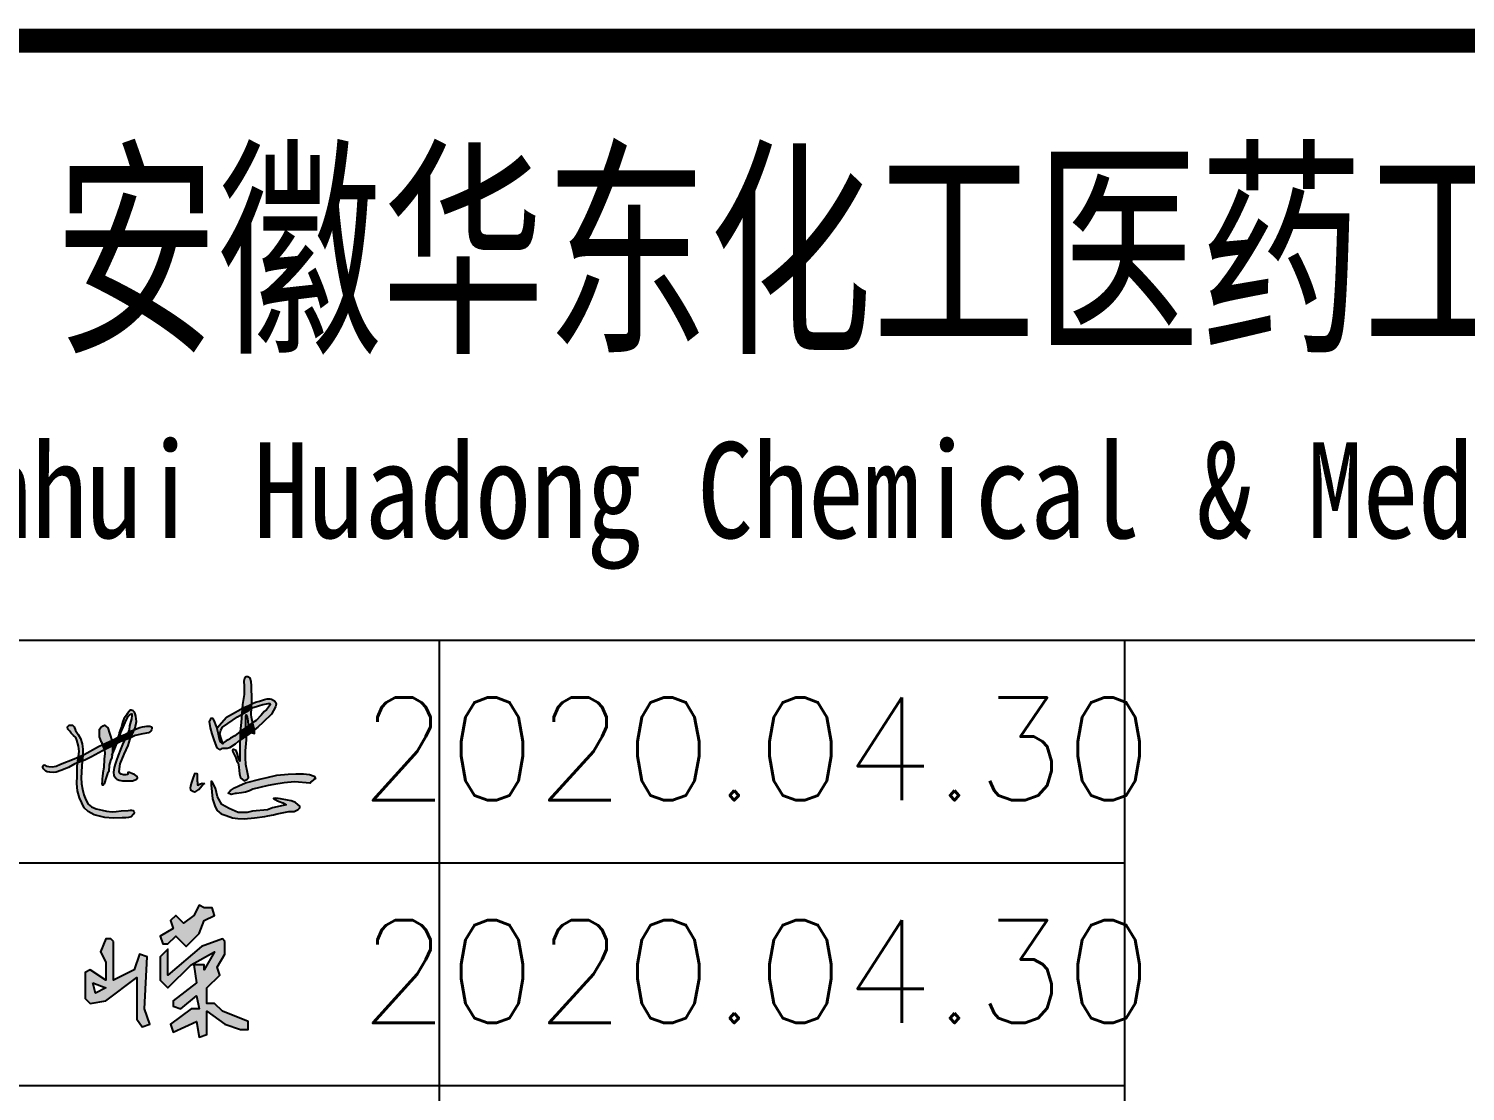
# Model space of a CAD drawing. Header units: millimetres. Extents: x 866561 to 877878, y 40199 to 44891.
# Drawn here: x 876717.01 to 876758.94, y 40247.47 to 40278.49 of the extents above; entities that cross this region are included whole.
import ezdxf
from ezdxf.enums import TextEntityAlignment as Align

# ---------------------------------------------------------------- set-up
doc = ezdxf.new("R2010")
doc.units = ezdxf.units.MM
doc.header["$LTSCALE"] = 1000
doc.header["$MEASUREMENT"] = 0
doc.layers.add('HATCH', color=8, linetype='Continuous')
doc.styles.add('ECEC_TQ', font='txt_l.shx', dxfattribs={"bigfont": 'hztxt_l.shx'})
doc.styles.add('ECEC_TQ_S', font='')
doc.styles.get('ECEC_TQ_S').set_extended_font_data('SimSun')

msp = doc.modelspace()

# ---------------------------------------------------------------- hatches: boundary and pattern name
at = {"linetype": 'Continuous'}
h = msp.add_hatch(color=256, dxfattribs=at)
h.paths.add_polyline_path([(876720.167, 40250.79), (876720.167, 40249.58), (876720.318, 40249.353), (876720.545, 40249.429), (876720.393, 40249.883), (876720.469, 40251.395), (876720.242, 40251.471), (876720.091, 40251.017), (876719.486, 40250.715), (876719.486, 40251.849), (876719.41, 40251.925), (876719.259, 40251.925), (876719.108, 40251.546), (876719.259, 40251.244), (876719.259, 40250.715), (876718.805, 40251.017), (876718.654, 40250.941), (876718.654, 40250.185), (876718.805, 40250.034), (876719.259, 40250.11)])
h.paths.add_polyline_path([(876719.259, 40250.488), (876718.957, 40250.336), (876718.881, 40250.639)], flags=16)
h.paths.add_polyline_path([(876721.982, 40252.076), (876722.133, 40252.454), (876722.435, 40252.605), (876722.36, 40252.832), (876722.133, 40252.832), (876721.982, 40252.908), (876721.83, 40252.605), (876721.528, 40252.378), (876721.301, 40252.605), (876721.15, 40252.454), (876721.225, 40252.227), (876720.847, 40252), (876720.923, 40251.773), (876721.074, 40251.773), (876721.301, 40252), (876721.603, 40251.698)])
h.paths.add_polyline_path([(876722.738, 40251.471), (876722.738, 40251.849), (876722.662, 40251.925), (876722.057, 40251.698), (876721.074, 40250.866), (876721.074, 40251.622), (876720.847, 40251.395), (876720.847, 40250.715), (876721.074, 40250.488), (876721.755, 40251.168), (876722.435, 40251.546), (876722.133, 40251.017), (876722.133, 40251.168), (876721.83, 40251.168), (876721.906, 40250.639), (876721.225, 40250.11), (876721.225, 40249.958), (876721.452, 40249.883), (876721.906, 40250.261), (876721.982, 40249.883), (876721.755, 40249.883), (876721.15, 40249.429), (876721.225, 40249.202), (876721.906, 40249.505), (876721.982, 40249.051), (876722.208, 40249.126), (876722.208, 40249.807), (876722.738, 40249.429), (876723.192, 40249.278), (876723.418, 40249.278), (876723.418, 40249.505), (876722.662, 40249.807), (876722.435, 40250.034), (876722.208, 40250.034), (876722.208, 40250.488), (876722.587, 40250.866), (876722.511, 40251.093)])
at = {"layer": 'HATCH'}
for points in [[(876723.513, 40259.307), (876723.502, 40259.437), (876723.47, 40259.528), (876723.407, 40259.57), (876723.348, 40259.57), (876723.306, 40259.524), (876723.288, 40259.447), (876723.295, 40259.296), (876723.302, 40259.055), (876723.253, 40258.764), (876723.245, 40258.653), (876723.291, 40258.68), (876723.436, 40258.738), (876723.514, 40258.776), (876723.52, 40258.893)], [(876723.514, 40258.776), (876723.436, 40258.738), (876723.291, 40258.68), (876723.245, 40258.653), (876723.232, 40258.476), (876723.444, 40258.598), (876723.507, 40258.639)], [(876724.227, 40258.824), (876724.188, 40258.866), (876724.1, 40258.923), (876724.048, 40258.929), (876723.971, 40258.926), (876723.89, 40258.904), (876723.744, 40258.86), (876723.63, 40258.828), (876723.541, 40258.789), (876723.514, 40258.776), (876723.507, 40258.639), (876723.56, 40258.674), (876723.716, 40258.727), (876723.842, 40258.761), (876723.95, 40258.783), (876723.996, 40258.791), (876724.045, 40258.79), (876724.062, 40258.765), (876723.951, 40258.605), (876723.884, 40258.555), (876723.797, 40258.451), (876723.648, 40258.294), (876723.548, 40258.234), (876723.562, 40258.163), (876723.6, 40258.025), (876723.695, 40258.102), (876723.853, 40258.248), (876724.094, 40258.477), (876724.217, 40258.699), (876724.234, 40258.769)], [(876719.791, 40258.165), (876719.863, 40258.325), (876719.913, 40258.416), (876719.949, 40258.447), (876719.99, 40258.482), (876720.015, 40258.487), (876720.023, 40258.439), (876720.005, 40258.345), (876719.952, 40258.138), (876719.939, 40258.023), (876719.909, 40257.936), (876719.922, 40257.943), (876719.992, 40257.983), (876720.09, 40258.025), (876720.113, 40258.078), (876720.151, 40258.263), (876720.135, 40258.419), (876720.116, 40258.491), (876720.099, 40258.535), (876720.081, 40258.561), (876720.061, 40258.575), (876719.999, 40258.593), (876719.969, 40258.593), (876719.892, 40258.504), (876719.86, 40258.456), (876719.826, 40258.403), (876719.789, 40258.345), (876719.747, 40258.237), (876719.718, 40258.108), (876719.675, 40258.013), (876719.645, 40257.938), (876719.64, 40257.881), (876719.607, 40257.801), (876719.636, 40257.817), (876719.654, 40257.824), (876719.698, 40257.946)], [(876722.491, 40258.1), (876722.475, 40258.139), (876722.419, 40258.275), (876722.384, 40258.345), (876722.376, 40258.367), (876722.333, 40258.36), (876722.316, 40258.329), (876722.275, 40258.27), (876722.307, 40258.083), (876722.35, 40257.902), (876722.422, 40257.703), (876722.503, 40257.501), (876722.589, 40257.443), (876722.631, 40257.469), (876722.668, 40257.474), (876722.693, 40257.476), (876722.744, 40257.476), (876722.798, 40257.477), (876722.87, 40257.497), (876723.031, 40257.602), (876723.124, 40257.679), (876723.178, 40257.715), (876723.179, 40257.973), (876723.021, 40257.851), (876722.902, 40257.777), (876722.832, 40257.734), (876722.776, 40257.703), (876722.701, 40257.65), (876722.675, 40257.616), (876722.598, 40257.677), (876722.564, 40257.763), (876722.536, 40257.904)], [(876722.817, 40258.207), (876723.101, 40258.401), (876723.232, 40258.476), (876723.245, 40258.653), (876723.202, 40258.628), (876722.956, 40258.489), (876722.781, 40258.392), (876722.497, 40258.072), (876722.536, 40257.904), (876722.564, 40257.763), (876722.598, 40257.677), (876722.675, 40257.616), (876722.586, 40257.9), (876722.62, 40258.017), (876722.665, 40258.106)], [(876723.507, 40258.639), (876723.444, 40258.598), (876723.232, 40258.476), (876723.214, 40258.237), (876723.179, 40257.973), (876723.352, 40258.09), (876723.349, 40258.203), (876723.344, 40258.385), (876723.346, 40258.418), (876723.361, 40258.464), (876723.389, 40258.4), (876723.402, 40258.289), (876723.404, 40258.259), (876723.41, 40258.186), (876723.426, 40258.144), (876723.548, 40258.234), (876723.516, 40258.394), (876723.499, 40258.472)], [(876718.573, 40257.61), (876718.522, 40257.767), (876718.448, 40257.889), (876718.378, 40258.004), (876718.331, 40258.108), (876718.288, 40258.157), (876718.193, 40258.161), (876718.14, 40258.112), (876718.15, 40258.046), (876718.18, 40258.012), (876718.208, 40257.981), (876718.245, 40257.929), (876718.315, 40257.858), (876718.381, 40257.795), (876718.412, 40257.72), (876718.466, 40257.544), (876718.479, 40257.392), (876718.459, 40257.248), (876718.456, 40257.228), (876718.584, 40257.282), (876718.588, 40257.461)], [(876719.368, 40257.924), (876719.316, 40258.08), (876719.224, 40258.156), (876719.179, 40258.144), (876719.115, 40258.096), (876719.071, 40258.044), (876719.071, 40257.96), (876719.071, 40257.819), (876719.135, 40257.659), (876719.158, 40257.592), (876719.169, 40257.597), (876719.439, 40257.711)], [(876719.867, 40257.815), (876719.909, 40257.936), (876719.819, 40257.887), (876719.654, 40257.824), (876719.62, 40257.726), (876719.577, 40257.618), (876719.696, 40257.686), (876719.817, 40257.729)], [(876720.09, 40258.025), (876719.992, 40257.983), (876719.922, 40257.943), (876719.909, 40257.936), (876719.867, 40257.815), (876719.817, 40257.729), (876719.964, 40257.78), (876719.987, 40257.793)], [(876720.501, 40257.939), (876720.548, 40257.963), (876720.57, 40257.986), (876720.592, 40258.021), (876720.607, 40258.059), (876720.606, 40258.087), (876720.602, 40258.098), (876720.593, 40258.111), (876720.546, 40258.127), (876720.453, 40258.127), (876720.403, 40258.12), (876720.333, 40258.107), (876720.256, 40258.09), (876720.179, 40258.063), (876720.103, 40258.03), (876720.09, 40258.025), (876719.987, 40257.793), (876720.115, 40257.861), (876720.342, 40257.904)], [(876723.352, 40258.09), (876723.179, 40257.973), (876723.178, 40257.715), (876723.36, 40257.84)], [(876723.456, 40258.009), (876723.424, 40258.124), (876723.426, 40258.144), (876723.37, 40258.102), (876723.352, 40258.09), (876723.36, 40257.84), (876723.437, 40257.893), (876723.505, 40257.949)], [(876723.562, 40258.163), (876723.548, 40258.234), (876723.548, 40258.234), (876723.426, 40258.144), (876723.424, 40258.124), (876723.456, 40258.009), (876723.505, 40257.949), (876723.6, 40258.025)], [(876723.6, 40258.025), (876723.505, 40257.949), (876723.604, 40257.918)], [(876719.161, 40257.408), (876719.224, 40257.439), (876719.181, 40257.526), (876719.158, 40257.592), (876719.042, 40257.535), (876718.63, 40257.302), (876718.584, 40257.282), (876718.572, 40257.11), (876718.643, 40257.137), (876718.839, 40257.234)], [(876719.452, 40257.387), (876719.457, 40257.553), (876719.224, 40257.439), (876719.229, 40257.33), (876719.215, 40257.172), (876719.2, 40256.92), (876719.175, 40256.769), (876719.166, 40256.666), (876719.156, 40256.607), (876719.154, 40256.556), (876719.154, 40256.512), (876719.147, 40256.456), (876719.148, 40256.427), (876719.153, 40256.414), (876719.16, 40256.407), (876719.187, 40256.409), (876719.216, 40256.452), (876719.266, 40256.633), (876719.308, 40256.753), (876719.348, 40256.809), (876719.36, 40256.99), (876719.4, 40257.126), (876719.432, 40257.218)], [(876719.459, 40257.649), (876719.439, 40257.711), (876719.169, 40257.597), (876719.158, 40257.592), (876719.181, 40257.526), (876719.224, 40257.439), (876719.457, 40257.553)], [(876719.607, 40257.801), (876719.452, 40257.717), (876719.439, 40257.711), (876719.459, 40257.649), (876719.457, 40257.553), (876719.494, 40257.571), (876719.545, 40257.6)], [(876719.577, 40257.618), (876719.545, 40257.6), (876719.472, 40257.436), (876719.45, 40257.371), (876719.439, 40257.277), (876719.521, 40257.478)], [(876719.911, 40257.57), (876719.975, 40257.765), (876719.987, 40257.793), (876719.964, 40257.78), (876719.817, 40257.729), (876719.769, 40257.646), (876719.691, 40257.447), (876719.62, 40257.278), (876719.576, 40257.142), (876719.541, 40257.054), (876719.502, 40256.927), (876719.486, 40256.785), (876719.495, 40256.69), (876719.562, 40256.604), (876719.582, 40256.579), (876719.651, 40256.552), (876719.75, 40256.534), (876719.816, 40256.533), (876719.924, 40256.533), (876720.042, 40256.537), (876720.113, 40256.56), (876720.148, 40256.576), (876720.177, 40256.596), (876720.183, 40256.627), (876720.175, 40256.664), (876720.093, 40256.721), (876720.043, 40256.739), (876719.95, 40256.774), (876719.899, 40256.782), (876719.899, 40256.743), (876719.896, 40256.719), (876719.844, 40256.706), (876719.775, 40256.708), (876719.706, 40256.727), (876719.668, 40256.757), (876719.652, 40256.808), (876719.676, 40257.027), (876719.794, 40257.313)], [(876719.654, 40257.824), (876719.636, 40257.817), (876719.607, 40257.801), (876719.545, 40257.6), (876719.577, 40257.618), (876719.62, 40257.726)], [(876723.363, 40257.734), (876723.36, 40257.84), (876723.178, 40257.715), (876723.176, 40257.447), (876723.175, 40257.234), (876723.176, 40257.104), (876723.123, 40257.237), (876723.095, 40257.344), (876723.06, 40257.419), (876723.012, 40257.439), (876722.985, 40257.45), (876722.964, 40257.453), (876722.956, 40257.424), (876722.972, 40257.378), (876723.03, 40257.266), (876723.057, 40257.206), (876723.088, 40257.111), (876723.122, 40257.061), (876723.138, 40256.935), (876723.166, 40256.735), (876723.189, 40256.619), (876723.294, 40256.534), (876723.374, 40256.57), (876723.429, 40256.635), (876723.395, 40256.781), (876723.349, 40257.01), (876723.338, 40257.209), (876723.338, 40257.41)], [(876718.353, 40257.028), (876718.433, 40257.058), (876718.456, 40257.228), (876718.335, 40257.177), (876717.933, 40257.022), (876717.808, 40256.963), (876717.691, 40256.942), (876717.599, 40256.951), (876717.538, 40256.967), (876717.472, 40257), (876717.445, 40256.991), (876717.424, 40256.965), (876717.421, 40256.922), (876717.445, 40256.881), (876717.476, 40256.844), (876717.506, 40256.817), (876717.551, 40256.795), (876717.629, 40256.785), (876717.72, 40256.779), (876717.808, 40256.785), (876717.944, 40256.833), (876718.171, 40256.927)], [(876718.545, 40256.636), (876718.548, 40256.777), (876718.563, 40256.983), (876718.572, 40257.11), (876718.433, 40257.058), (876718.42, 40256.963), (876718.426, 40256.678), (876718.416, 40256.454), (876718.437, 40256.245), (876718.494, 40256.037), (876718.563, 40255.889), (876718.629, 40255.742), (876718.741, 40255.636), (876718.923, 40255.539), (876719.116, 40255.497), (876719.227, 40255.463), (876719.472, 40255.447), (876719.739, 40255.454), (876719.843, 40255.456), (876719.918, 40255.461), (876719.996, 40255.485), (876720.068, 40255.561), (876720.086, 40255.597), (876720.086, 40255.614), (876720.073, 40255.651), (876720.046, 40255.665), (876720.01, 40255.678), (876719.982, 40255.683), (876719.911, 40255.671), (876719.706, 40255.657), (876719.563, 40255.644), (876719.441, 40255.633), (876719.276, 40255.653), (876719.153, 40255.679), (876718.981, 40255.72), (876718.843, 40255.776), (876718.742, 40255.853), (876718.681, 40255.98), (876718.619, 40256.127), (876718.582, 40256.291), (876718.552, 40256.451)], [(876718.584, 40257.282), (876718.456, 40257.228), (876718.433, 40257.058), (876718.572, 40257.11)], [(876722.065, 40256.386), (876722.115, 40256.446), (876722.132, 40256.458), (876722.075, 40256.462), (876722.002, 40256.436), (876721.962, 40256.411), (876721.934, 40256.416), (876721.931, 40256.444), (876721.931, 40256.482), (876721.926, 40256.539), (876721.926, 40256.582), (876721.926, 40256.642), (876721.924, 40256.677), (876721.924, 40256.723), (876721.919, 40256.753), (876721.854, 40256.758), (876721.834, 40256.705), (876721.796, 40256.605), (876721.751, 40256.454), (876721.736, 40256.374), (876721.726, 40256.326), (876721.733, 40256.276), (876721.801, 40256.233), (876721.851, 40256.218), (876721.891, 40256.221), (876721.972, 40256.283)], [(876723.754, 40256.339), (876724.003, 40256.395), (876724.166, 40256.425), (876724.465, 40256.477), (876724.77, 40256.507), (876725.223, 40256.469), (876725.256, 40256.502), (876725.33, 40256.571), (876725.376, 40256.599), (876725.343, 40256.67), (876725.203, 40256.723), (876725.027, 40256.736), (876724.806, 40256.741), (876724.582, 40256.733), (876724.247, 40256.703), (876723.965, 40256.634), (876723.792, 40256.591), (876723.341, 40256.473), (876723.145, 40256.39), (876723.013, 40256.334), (876722.896, 40256.25), (876722.832, 40256.179), (876722.916, 40256.138), (876723.039, 40256.166), (876723.079, 40256.169), (876723.224, 40256.189), (876723.336, 40256.207), (876723.456, 40256.242), (876723.553, 40256.288)], [(876722.463, 40256.323), (876722.387, 40256.463), (876722.336, 40256.537), (876722.338, 40256.419), (876722.374, 40256.006), (876722.449, 40255.771), (876722.509, 40255.673), (876722.63, 40255.567), (876722.77, 40255.527), (876722.956, 40255.458), (876723.111, 40255.432), (876723.301, 40255.43), (876723.597, 40255.454), (876723.898, 40255.489), (876723.987, 40255.509), (876724.15, 40255.543), (876724.263, 40255.573), (876724.598, 40255.636), (876724.705, 40255.644), (876724.756, 40255.644), (876724.877, 40255.696), (876724.923, 40255.745), (876724.925, 40255.793), (876724.863, 40255.843), (876724.792, 40255.898), (876724.746, 40255.926), (876724.669, 40255.952), (876724.562, 40255.974), (876724.363, 40256.007), (876724.22, 40256.033), (876724.159, 40256.019), (876724.274, 40255.954), (876724.318, 40255.936), (876724.431, 40255.89), (876724.479, 40255.86), (876724.524, 40255.837), (876724.124, 40255.751), (876723.978, 40255.691), (876723.543, 40255.652), (876723.382, 40255.613), (876723.125, 40255.613), (876722.856, 40255.723), (876722.644, 40255.842), (876722.521, 40256.063)]]:
    msp.add_hatch(color=256, dxfattribs=at).paths.add_polyline_path(points)

# ---------------------------------------------------------------- linework, layer by layer
for p, q in [((876694.003, 40260.639), (876804.003, 40260.639)), ((876729.003, 40228.139), (876729.003, 40260.639)), ((876749.003, 40228.139), (876749.003, 40260.639)), ((876694.003, 40254.139), (876749.003, 40254.139)), ((876694.003, 40247.639), (876749.003, 40247.639))]:
    msp.add_line(p, q)
at = {"const_width": 0.7}
msp.add_lwpolyline([(876874.003, 40278.139), (876694.003, 40278.139)], dxfattribs=at)
for points in [[(876723.424, 40258.124), (876723.456, 40258.009), (876723.505, 40257.949), (876723.604, 40257.918), (876723.6, 40258.025), (876723.562, 40258.163), (876723.516, 40258.394), (876723.499, 40258.472), (876723.52, 40258.893), (876723.513, 40259.307), (876723.502, 40259.437), (876723.47, 40259.528), (876723.407, 40259.57), (876723.348, 40259.57), (876723.306, 40259.524), (876723.288, 40259.447), (876723.295, 40259.296), (876723.302, 40259.055), (876723.253, 40258.764), (876723.214, 40258.237), (876723.179, 40257.973), (876723.176, 40257.447), (876723.175, 40257.234), (876723.176, 40257.104), (876723.123, 40257.237), (876723.095, 40257.344), (876723.06, 40257.419)], [(876722.275, 40258.27), (876722.316, 40258.329), (876722.333, 40258.36), (876722.333, 40258.36), (876722.376, 40258.367), (876722.384, 40258.345), (876722.419, 40258.275), (876722.475, 40258.139), (876722.491, 40258.1), (876722.536, 40257.904), (876722.564, 40257.763), (876722.598, 40257.677), (876722.675, 40257.616), (876722.586, 40257.9), (876722.62, 40258.017), (876722.665, 40258.106), (876722.817, 40258.207), (876723.101, 40258.401), (876723.444, 40258.598), (876723.56, 40258.674), (876723.716, 40258.727), (876723.842, 40258.761), (876723.95, 40258.783), (876723.996, 40258.791), (876724.045, 40258.79), (876724.062, 40258.765), (876723.951, 40258.605), (876723.884, 40258.555), (876723.797, 40258.451), (876723.648, 40258.294), (876723.548, 40258.234), (876723.37, 40258.102), (876723.179, 40257.973), (876723.021, 40257.851), (876722.902, 40257.777), (876722.832, 40257.734), (876722.776, 40257.703), (876722.701, 40257.65), (876722.675, 40257.616)], [(876722.497, 40258.072), (876722.781, 40258.392), (876722.956, 40258.489), (876723.202, 40258.628), (876723.291, 40258.68), (876723.436, 40258.738), (876723.541, 40258.789), (876723.63, 40258.828), (876723.744, 40258.86), (876723.89, 40258.904), (876723.971, 40258.926), (876724.048, 40258.929), (876724.1, 40258.923), (876724.188, 40258.866), (876724.227, 40258.824), (876724.234, 40258.769), (876724.217, 40258.699), (876724.094, 40258.477), (876723.853, 40258.248), (876723.695, 40258.102), (876723.437, 40257.893), (876723.124, 40257.679), (876723.031, 40257.602), (876722.87, 40257.497), (876722.798, 40257.477), (876722.744, 40257.476), (876722.693, 40257.476), (876722.668, 40257.474), (876722.631, 40257.469), (876722.589, 40257.443)], [(876719.439, 40257.277), (876719.521, 40257.478), (876719.62, 40257.726), (876719.698, 40257.946), (876719.791, 40258.165), (876719.863, 40258.325), (876719.913, 40258.416), (876719.949, 40258.447), (876719.99, 40258.482), (876720.015, 40258.487), (876720.023, 40258.439), (876720.005, 40258.345), (876719.952, 40258.138), (876719.939, 40258.023), (876719.867, 40257.815), (876719.769, 40257.646), (876719.691, 40257.447), (876719.62, 40257.278), (876719.576, 40257.142), (876719.541, 40257.054), (876719.502, 40256.927), (876719.486, 40256.785), (876719.495, 40256.69), (876719.562, 40256.604), (876719.582, 40256.579), (876719.651, 40256.552), (876719.75, 40256.534), (876719.816, 40256.533), (876719.924, 40256.533), (876720.042, 40256.537), (876720.113, 40256.56), (876720.148, 40256.576), (876720.177, 40256.596), (876720.183, 40256.627), (876720.175, 40256.664), (876720.093, 40256.721), (876720.043, 40256.739), (876719.95, 40256.774), (876719.899, 40256.782), (876719.899, 40256.743), (876719.896, 40256.719), (876719.844, 40256.706), (876719.775, 40256.708), (876719.706, 40256.727), (876719.668, 40256.757), (876719.652, 40256.808), (876719.676, 40257.027), (876719.794, 40257.313), (876719.911, 40257.57), (876719.975, 40257.765), (876720.113, 40258.078), (876720.151, 40258.263), (876720.135, 40258.419), (876720.116, 40258.491), (876720.099, 40258.535), (876720.081, 40258.561), (876720.061, 40258.575), (876719.999, 40258.593), (876719.969, 40258.593), (876719.892, 40258.504), (876719.86, 40258.456), (876719.826, 40258.403), (876719.789, 40258.345), (876719.747, 40258.237), (876719.718, 40258.108), (876719.675, 40258.013), (876719.645, 40257.938), (876719.64, 40257.881)], [(876723.06, 40257.419), (876723.012, 40257.439), (876722.985, 40257.45), (876722.964, 40257.453), (876722.956, 40257.424), (876722.972, 40257.378), (876723.03, 40257.266), (876723.057, 40257.206), (876723.088, 40257.111), (876723.122, 40257.061), (876723.138, 40256.935), (876723.166, 40256.735), (876723.189, 40256.619), (876723.294, 40256.534), (876723.374, 40256.57), (876723.429, 40256.635), (876723.429, 40256.635), (876723.395, 40256.781), (876723.349, 40257.01), (876723.338, 40257.209), (876723.338, 40257.41), (876723.363, 40257.734), (876723.349, 40258.203), (876723.344, 40258.385), (876723.346, 40258.418), (876723.361, 40258.464), (876723.361, 40258.464), (876723.389, 40258.4), (876723.402, 40258.289), (876723.404, 40258.259), (876723.41, 40258.186), (876723.426, 40258.144), (876723.424, 40258.124)], [(876720.593, 40258.111), (876720.602, 40258.098), (876720.606, 40258.087), (876720.607, 40258.059), (876720.592, 40258.021), (876720.57, 40257.986), (876720.548, 40257.963), (876720.501, 40257.939), (876720.342, 40257.904), (876720.115, 40257.861), (876719.964, 40257.78), (876719.696, 40257.686), (876719.494, 40257.571), (876719.161, 40257.408), (876718.839, 40257.234), (876718.643, 40257.137), (876718.353, 40257.028), (876718.171, 40256.927), (876717.944, 40256.833), (876717.808, 40256.785), (876717.72, 40256.779), (876717.629, 40256.785), (876717.551, 40256.795), (876717.506, 40256.817), (876717.476, 40256.844), (876717.445, 40256.881), (876717.421, 40256.922), (876717.424, 40256.965), (876717.445, 40256.991), (876717.472, 40257)], [(876717.472, 40257), (876717.538, 40256.967), (876717.599, 40256.951), (876717.691, 40256.942), (876717.808, 40256.963), (876717.933, 40257.022), (876718.335, 40257.177), (876718.63, 40257.302), (876719.042, 40257.535), (876719.169, 40257.597), (876719.452, 40257.717), (876719.636, 40257.817), (876719.819, 40257.887), (876719.922, 40257.943), (876719.992, 40257.983), (876720.103, 40258.03), (876720.179, 40258.063), (876720.256, 40258.09), (876720.333, 40258.107), (876720.403, 40258.12), (876720.453, 40258.127), (876720.546, 40258.127), (876720.546, 40258.127), (876720.593, 40258.111)], [(876718.15, 40258.046), (876718.14, 40258.112), (876718.193, 40258.161), (876718.288, 40258.157), (876718.331, 40258.108), (876718.378, 40258.004), (876718.448, 40257.889), (876718.522, 40257.767), (876718.573, 40257.61), (876718.588, 40257.461), (876718.584, 40257.282), (876718.563, 40256.983), (876718.548, 40256.777), (876718.545, 40256.636), (876718.552, 40256.451), (876718.582, 40256.291), (876718.619, 40256.127), (876718.681, 40255.98), (876718.742, 40255.853), (876718.843, 40255.776), (876718.981, 40255.72), (876719.153, 40255.679), (876719.276, 40255.653), (876719.441, 40255.633), (876719.563, 40255.644), (876719.706, 40255.657), (876719.911, 40255.671), (876719.982, 40255.683), (876720.01, 40255.678), (876720.046, 40255.665), (876720.073, 40255.651), (876720.086, 40255.614), (876720.086, 40255.597), (876720.068, 40255.561), (876719.996, 40255.485), (876719.918, 40255.461), (876719.843, 40255.456), (876719.739, 40255.454), (876719.472, 40255.447), (876719.227, 40255.463), (876719.116, 40255.497), (876718.923, 40255.539), (876718.741, 40255.636), (876718.629, 40255.742), (876718.563, 40255.889), (876718.494, 40256.037), (876718.437, 40256.245), (876718.416, 40256.454), (876718.426, 40256.678), (876718.42, 40256.963), (876718.459, 40257.248), (876718.479, 40257.392), (876718.466, 40257.544), (876718.412, 40257.72), (876718.381, 40257.795), (876718.315, 40257.858), (876718.245, 40257.929), (876718.208, 40257.981), (876718.18, 40258.012), (876718.15, 40258.046)], [(876719.135, 40257.659), (876719.071, 40257.819), (876719.071, 40257.96), (876719.071, 40258.044), (876719.115, 40258.096), (876719.179, 40258.144), (876719.224, 40258.156), (876719.316, 40258.08), (876719.368, 40257.924), (876719.459, 40257.649), (876719.452, 40257.387), (876719.432, 40257.218), (876719.4, 40257.126), (876719.36, 40256.99), (876719.348, 40256.809), (876719.308, 40256.753), (876719.266, 40256.633), (876719.216, 40256.452), (876719.187, 40256.409), (876719.16, 40256.407)], [(876722.275, 40258.27), (876722.307, 40258.083), (876722.35, 40257.902), (876722.422, 40257.703), (876722.503, 40257.501), (876722.589, 40257.443)], [(876719.135, 40257.659), (876719.181, 40257.526), (876719.224, 40257.439), (876719.229, 40257.33), (876719.215, 40257.172), (876719.2, 40256.92), (876719.175, 40256.769), (876719.166, 40256.666), (876719.156, 40256.607), (876719.154, 40256.556), (876719.154, 40256.512), (876719.147, 40256.456), (876719.148, 40256.427)], [(876719.64, 40257.881), (876719.607, 40257.801), (876719.545, 40257.6), (876719.472, 40257.436), (876719.45, 40257.371)], [(876721.854, 40256.758), (876721.834, 40256.705), (876721.796, 40256.605), (876721.751, 40256.454), (876721.736, 40256.374), (876721.726, 40256.326), (876721.733, 40256.276), (876721.733, 40256.276), (876721.801, 40256.233), (876721.851, 40256.218), (876721.891, 40256.221), (876721.972, 40256.283), (876722.065, 40256.386), (876722.115, 40256.446), (876722.15, 40256.469)], [(876721.854, 40256.758), (876721.919, 40256.753), (876721.924, 40256.723), (876721.924, 40256.677), (876721.926, 40256.642), (876721.926, 40256.582), (876721.926, 40256.539), (876721.931, 40256.482), (876721.931, 40256.444), (876721.934, 40256.416), (876721.934, 40256.416), (876721.962, 40256.411), (876722.002, 40256.436), (876722.075, 40256.462), (876722.075, 40256.462), (876722.132, 40256.458)], [(876722.896, 40256.25), (876723.013, 40256.334), (876723.145, 40256.39), (876723.341, 40256.473), (876723.792, 40256.591), (876723.965, 40256.634), (876724.247, 40256.703), (876724.582, 40256.733), (876724.806, 40256.741), (876725.027, 40256.736), (876725.203, 40256.723), (876725.343, 40256.67), (876725.343, 40256.67), (876725.376, 40256.599), (876725.33, 40256.571), (876725.256, 40256.502), (876725.223, 40256.469), (876725.223, 40256.469), (876724.77, 40256.507), (876724.465, 40256.477), (876724.166, 40256.425), (876724.003, 40256.395), (876723.754, 40256.339), (876723.553, 40256.288), (876723.456, 40256.242), (876723.336, 40256.207), (876723.224, 40256.189), (876723.079, 40256.169), (876723.039, 40256.166), (876722.916, 40256.138), (876722.832, 40256.179), (876722.896, 40256.25), (876722.896, 40256.25)], [(876719.148, 40256.427), (876719.153, 40256.414), (876719.16, 40256.407)], [(876722.336, 40256.537), (876722.338, 40256.419), (876722.374, 40256.006), (876722.449, 40255.771), (876722.509, 40255.673), (876722.63, 40255.567), (876722.77, 40255.527), (876722.956, 40255.458), (876723.111, 40255.432), (876723.301, 40255.43), (876723.597, 40255.454), (876723.898, 40255.489), (876723.987, 40255.509), (876724.15, 40255.543), (876724.263, 40255.573), (876724.598, 40255.636), (876724.705, 40255.644), (876724.756, 40255.644), (876724.877, 40255.696), (876724.923, 40255.745), (876724.925, 40255.793), (876724.863, 40255.843), (876724.792, 40255.898), (876724.746, 40255.926), (876724.669, 40255.952), (876724.562, 40255.974), (876724.363, 40256.007), (876724.22, 40256.033), (876724.159, 40256.019), (876724.159, 40256.019), (876724.159, 40256.019), (876724.274, 40255.954), (876724.318, 40255.936), (876724.431, 40255.89), (876724.479, 40255.86), (876724.524, 40255.837), (876724.124, 40255.751), (876723.978, 40255.691), (876723.543, 40255.652), (876723.382, 40255.613), (876723.125, 40255.613), (876722.856, 40255.723), (876722.644, 40255.842), (876722.521, 40256.063), (876722.463, 40256.323), (876722.387, 40256.463), (876722.336, 40256.537)]]:
    msp.add_lwpolyline(points)
at = {"linetype": 'Continuous', "elevation": 2318108.623}
for points in [[(876722.133, 40252.832), (876721.982, 40252.908), (876721.83, 40252.605), (876721.528, 40252.378), (876721.301, 40252.605), (876721.15, 40252.454), (876721.225, 40252.227), (876720.847, 40252), (876720.923, 40251.773), (876721.074, 40251.773), (876721.301, 40252), (876721.603, 40251.698), (876721.982, 40252.076), (876722.133, 40252.454), (876722.435, 40252.605), (876722.36, 40252.832), (876722.133, 40252.832)], [(876719.486, 40251.849), (876719.41, 40251.925), (876719.259, 40251.925), (876719.108, 40251.546), (876719.259, 40251.244), (876719.259, 40250.715), (876718.805, 40251.017), (876718.654, 40250.941), (876718.654, 40250.185), (876718.805, 40250.034), (876719.259, 40250.11), (876720.167, 40250.79), (876720.167, 40249.58), (876720.318, 40249.353), (876720.545, 40249.429), (876720.393, 40249.883), (876720.469, 40251.395), (876720.242, 40251.471), (876720.091, 40251.017), (876719.486, 40250.715), (876719.486, 40251.849)], [(876722.738, 40251.849), (876722.662, 40251.925), (876722.057, 40251.698), (876721.074, 40250.866), (876721.074, 40251.622), (876720.847, 40251.395), (876720.847, 40250.715), (876721.074, 40250.488), (876721.755, 40251.168), (876722.435, 40251.546), (876722.133, 40251.017), (876722.133, 40251.168), (876721.83, 40251.168), (876721.906, 40250.639), (876721.225, 40250.11), (876721.225, 40249.958), (876721.452, 40249.883), (876721.906, 40250.261), (876721.982, 40249.883), (876721.755, 40249.883), (876721.15, 40249.429), (876721.225, 40249.202), (876721.906, 40249.505), (876721.982, 40249.051), (876722.208, 40249.126), (876722.208, 40249.807), (876722.738, 40249.429), (876723.192, 40249.278), (876723.418, 40249.278), (876723.418, 40249.505), (876722.662, 40249.807), (876722.435, 40250.034), (876722.208, 40250.034), (876722.208, 40250.488), (876722.587, 40250.866), (876722.511, 40251.093), (876722.738, 40251.471), (876722.738, 40251.849)], [(876718.881, 40250.639), (876719.259, 40250.488), (876718.957, 40250.336), (876718.881, 40250.639)]]:
    msp.add_lwpolyline(points, dxfattribs=at)

# ---------------------------------------------------------------- texts
at = {"style": 'ECEC_TQ_S'}
for s, height, width, p in [('安徽华东化工医药工程有限责任公司', 5, 0.7, (876755.952, 40272.139)), ('Anhui Huadong Chemical & Medical Engineering Co.,Ltd', 2.8, 0.85, (876755.952, 40264.639))]:
    msp.add_text(s, height=height, dxfattribs=dict(at, width=width)).set_placement(p, align=Align.MIDDLE)
at = {"style": 'ECEC_TQ'}
for p in [(876738.247, 40257.467), (876738.247, 40250.967)]:
    msp.add_attdef('2020.04.30', text=' ', height=3, dxfattribs=at).set_placement(p, align=Align.MIDDLE)

doc.saveas('drawing.dxf')
